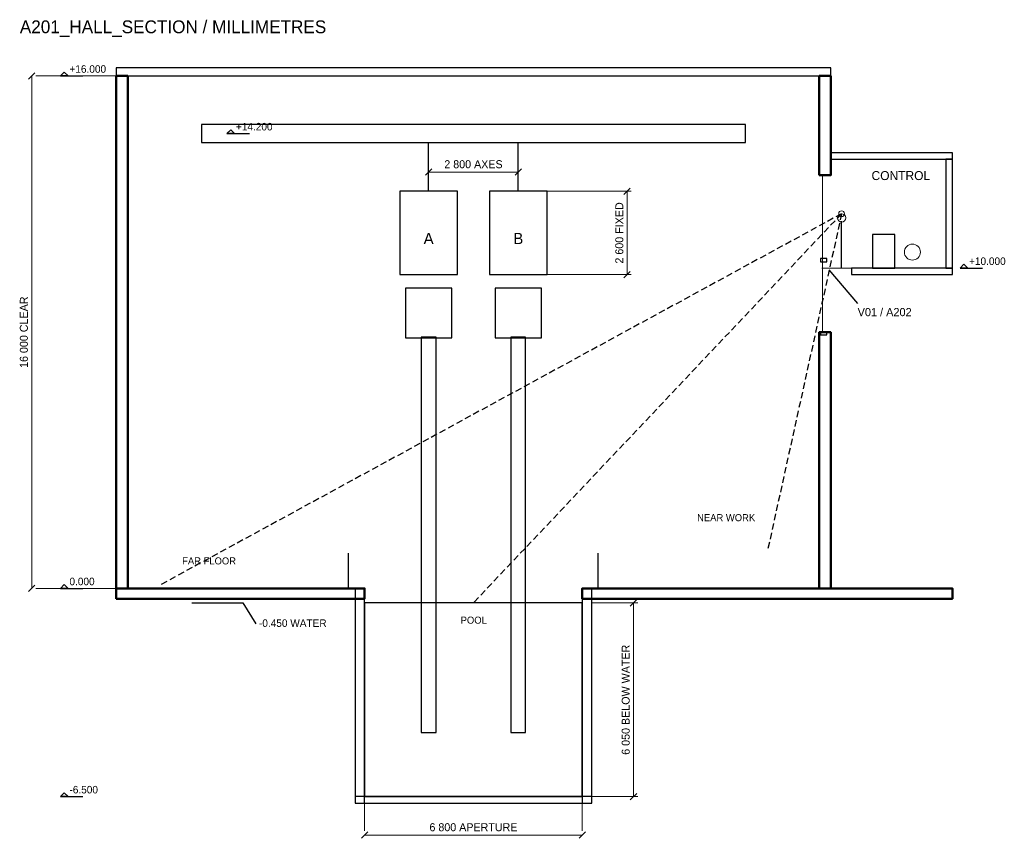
# Model space of a CAD drawing. Header units: millimetres. Extents: x -14174 to 142128, y -12275 to 247751.
# Drawn here: x -14174 to 16612, y 112200 to 137756 of the extents above; entities that cross this region are included whole.
import ezdxf
from ezdxf.enums import TextEntityAlignment as Align

# ---------------------------------------------------------------- set-up
doc = ezdxf.new("R2010")
doc.units = ezdxf.units.MM
doc.linetypes.add('DASH_100_2_1', pattern=[300, 200, -100])
for name, color, linetype, lineweight in [('A-ANNO', 7, 'Continuous', 18), ('A-DIMS', 8, 'Continuous', 13), ('A-EQUIP', 3, 'Continuous', 18), ('A-GLAZ', 4, 'Continuous', 18), ('A-OUTLINE', 7, 'Continuous', 25), ('A-WALL', 8, 'Continuous', 50)]:
    doc.layers.add(name, color=color, linetype=linetype, lineweight=lineweight)

# ---------------------------------------------------------------- blocks, each defined once
blk = doc.blocks.new('A201_HALL_SECTION')
at = {"layer": 'A-DIMS'}
for p, q in [((-13900, 15900), (-13700, 16100)), ((-13800, 0), (-13800, 16000)), ((-11160, 16000), (-13670, 16000)), ((-1500, 12900), (-1300, 13100)), ((-1400, 12400), (-1400, 13130)), ((-1400, 13000), (1400, 13000)), ((1300, 12900), (1500, 13100)), ((1400, 12400), (1400, 13130)), ((2300, 12400), (4930, 12400)), ((4700, 12300), (4900, 12500)), ((4800, 9800), (4800, 12400)), ((4700, 9700), (4900, 9900)), ((2300, 9800), (4930, 9800)), ((-13900, -100), (-13700, 100)), ((-11160, 0), (-13670, 0)), ((3700, -450), (5130, -450)), ((4900, -550), (5100, -350)), ((5000, -6500), (5000, -450)), ((4900, -6600), (5100, -6400)), ((-3400, -6700), (-3400, -7570)), ((3400, -6700), (3400, -7570)), ((3700, -6500), (5130, -6500)), ((-3500, -7800), (-3300, -7600)), ((3300, -7800), (3500, -7600)), ((-3400, -7700), (3400, -7700))]:
    blk.add_line(p, q, dxfattribs=at)
at = {"layer": 'A-EQUIP'}
for centre, radius in [((11500, 11570), 130), ((11500, 11700), 90), ((13710, 10500), 250)]:
    blk.add_circle(centre, radius, dxfattribs=at)
at = {"layer": 'A-GLAZ'}
for p, q in [((10900, 8000), (10900, 12900)), ((10880, 10000), (11810, 10000)), ((-3400, -450), (3400, -450))]:
    blk.add_line(p, q, dxfattribs=at)
at = {"layer": 'A-OUTLINE'}
for p, q in [((-12900, 16000), (-12200, 16000)), ((-7700, 14200), (-7000, 14200)), ((-1400, 12400), (-1400, 13920)), ((1400, 12400), (1400, 13920)), ((11500, 10000), (11500, 11470)), ((11100, 9950), (12000, 8900)), ((15200, 10000), (15900, 10000)), ((-3900, 0), (-3900, 1100)), ((3900, 0), (3900, 1100)), ((-12900, 0), (-12200, 0)), ((-8800, -450), (-7200, -450)), ((-7200, -450), (-6800, -1100)), ((-12900, -6500), (-12200, -6500))]:
    blk.add_line(p, q, dxfattribs=at)
at = {"layer": 'A-OUTLINE', "linetype": 'DASH_100_2_1'}
for q in [(-9800, 100), (0, -450), (9200, 1250)]:
    blk.add_line((11500, 11700), q, dxfattribs=at)
at = {"layer": 'A-OUTLINE'}
for points in [[(-12900, 16000), (-12780, 16120), (-12660, 16000)], [(-11160, 16000), (11160, 16000), (11160, 16250), (-11160, 16250)], [(-8500, 13920), (8500, 13920), (8500, 14480), (-8500, 14480)], [(-7700, 14200), (-7580, 14320), (-7460, 14200)], [(11160, 13400), (14960, 13400), (14960, 13600), (11160, 13600)], [(14760, 10000), (14960, 10000), (14960, 13400), (14760, 13400)], [(-2300, 9800), (-500, 9800), (-500, 12400), (-2300, 12400)], [(500, 9800), (2300, 9800), (2300, 12400), (500, 12400)], [(12460, 10000), (13160, 10000), (13160, 11050), (12460, 11050)], [(10840, 10200), (11040, 10200), (11040, 10300), (10840, 10300)], [(11810, 9800), (14960, 9800), (14960, 10000), (11810, 10000)], [(15200, 10000), (15320, 10120), (15440, 10000)], [(-2125, 7825), (-675, 7825), (-675, 9375), (-2125, 9375)], [(675, 7825), (2125, 7825), (2125, 9375), (675, 9375)], [(-1630, -4500), (-1170, -4500), (-1170, 7850), (-1630, 7850)], [(1170, -4500), (1630, -4500), (1630, 7850), (1170, 7850)], [(10840, 7920), (11040, 7920), (11040, 8000), (10840, 8000)], [(-12900, 0), (-12780, 120), (-12660, 0)], [(-3700, -6700), (-3400, -6700), (-3400, 0), (-3700, 0)], [(3400, -6700), (3700, -6700), (3700, 0), (3400, 0)], [(-3400, -6500), (3400, -6500), (3400, -450), (-3400, -450)], [(-12900, -6500), (-12780, -6380), (-12660, -6500)], [(-3700, -6700), (3700, -6700), (3700, -6500), (-3700, -6500)]]:
    blk.add_lwpolyline(points, close=True, dxfattribs=at)
at = {"layer": 'A-WALL'}
for points in [[(-11160, 0), (-10800, 0), (-10800, 16000), (-11160, 16000)], [(10800, 12900), (11160, 12900), (11160, 16000), (10800, 16000)], [(10800, 0), (11160, 0), (11160, 8000), (10800, 8000)], [(-11160, -320), (-3400, -320), (-3400, 0), (-11160, 0)], [(3400, -320), (14960, -320), (14960, 0), (3400, 0)]]:
    blk.add_lwpolyline(points, close=True, dxfattribs=at)
at = {"layer": 'A-ANNO'}
for s, height, p in [('+16.000', 235, (-12620, 16100)), ('+14.200', 235, (-7420, 14300)), ('+10.000', 235, (15480, 10100)), ('V01 / A202', 255, (12000, 8500)), ('FAR FLOOR', 220, (-9100, 750)), ('0.000', 235, (-12620, 100)), ('POOL', 220, (-400, -1100)), ('-0.450 WATER', 235, (-6700, -1200)), ('-6.500', 235, (-12620, -6400))]:
    blk.add_text(s, height=height, dxfattribs=at).set_placement(p)
for s, height, p in [('2 800 AXES', 250, (0, 13120)), ('CONTROL', 280, (13350, 12750)), ('A', 350, (-1400, 10750)), ('B', 350, (1400, 10750)), ('6 800 APERTURE', 250, (0, -7580))]:
    blk.add_text(s, height=height, dxfattribs=at).set_placement(p, align=Align.CENTER)
for s, p in [('2 600 FIXED', (4680, 11100)), ('16 000 CLEAR', (-13920, 8000)), ('6 050 BELOW WATER', (4880, -3475))]:
    blk.add_text(s, height=250, rotation=90, dxfattribs=at).set_placement(p, align=Align.CENTER)
blk.add_text('NEAR WORK', height=220, dxfattribs=at).set_placement((8800, 2100), align=Align.RIGHT)

msp = doc.modelspace()

# ---------------------------------------------------------------- block references
msp.add_blockref('A201_HALL_SECTION', (0, 120000))

# ---------------------------------------------------------------- texts
at = {"layer": 'A-ANNO'}
msp.add_text('A201_HALL_SECTION / MILLIMETRES', height=400, dxfattribs=at).set_placement((-14170, 137335))

doc.saveas('drawing.dxf')
